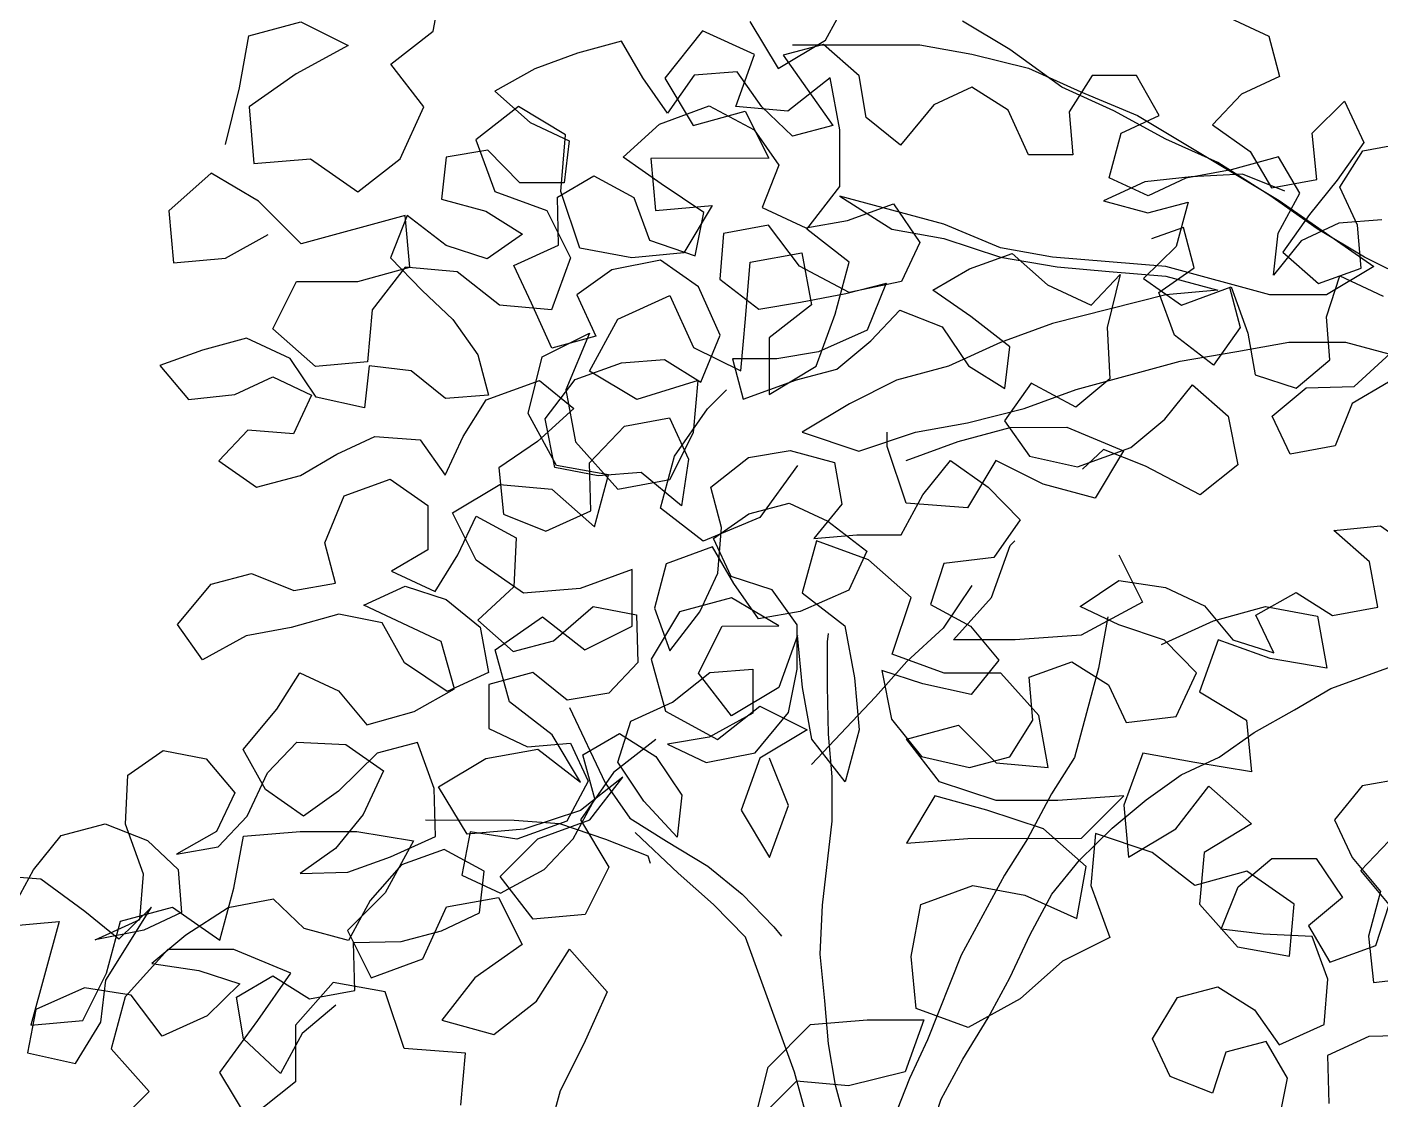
# Model space of a CAD drawing. Header units: millimetres. Extents: x 2622 to 2811, y 687 to 801.
# Drawn here: x 2709.7933 to 2710.1377, y 773.3263 to 773.5993 of the extents above; entities that cross this region are included whole.
import ezdxf

# ---------------------------------------------------------------- set-up
doc = ezdxf.new("R2010")
doc.units = ezdxf.units.MM
doc.layers.add('CHIOMA', color=94, linetype='Continuous')
doc.layers.add('tronco', color=36, linetype='Continuous')

msp = doc.modelspace()

# ---------------------------------------------------------------- linework, layer by layer
at = {"layer": 'CHIOMA'}
for p, q in [((2709.89661, 773.59831), (2709.899, 773.61154)), ((2709.99638, 773.596), (2710.00358, 773.60923)), ((2709.84973, 773.59707), (2709.86295, 773.60069)), ((2709.86295, 773.60069), (2709.87497, 773.59469)), ((2709.97714, 773.60079), (2709.98436, 773.58878)), ((2710.09807, 773.60222), (2710.10916, 773.59703)), ((2709.8858, 773.58989), (2709.89661, 773.59831)), ((2709.96512, 773.59838), (2709.95552, 773.58635)), ((2709.97835, 773.59238), (2709.96512, 773.59838)), ((2709.84734, 773.58385), (2709.84973, 773.59707)), ((2709.87497, 773.59469), (2709.86176, 773.58746)), ((2709.94447, 773.59571), (2709.9333, 773.59268)), ((2709.94989, 773.58642), (2709.94447, 773.59571)), ((2709.98436, 773.58878), (2709.99638, 773.596)), ((2709.9959, 773.59494), (2709.98563, 773.59223)), ((2710.00494, 773.58696), (2709.9959, 773.59494)), ((2710.10916, 773.59703), (2710.11186, 773.58676)), ((2709.9333, 773.59268), (2709.92245, 773.58874)), ((2709.97355, 773.57915), (2709.97835, 773.59238)), ((2709.98563, 773.59223), (2709.99827, 773.57431)), ((2709.86176, 773.58746), (2709.84975, 773.57904)), ((2709.89422, 773.57908), (2709.8858, 773.58989)), ((2709.92245, 773.58874), (2709.91226, 773.58299)), ((2709.96295, 773.58707), (2709.95621, 773.57746)), ((2709.97388, 773.58797), (2709.96295, 773.58707)), ((2709.9802, 773.57901), (2709.97388, 773.58797)), ((2710.00674, 773.57636), (2710.00494, 773.58696)), ((2710.06425, 773.58701), (2710.05841, 773.57773)), ((2710.07551, 773.587), (2710.06425, 773.58701)), ((2710.08125, 773.57681), (2710.07551, 773.587)), ((2709.84374, 773.56942), (2709.84734, 773.58385)), ((2709.95621, 773.57746), (2709.94989, 773.58642)), ((2709.95552, 773.58635), (2709.96274, 773.57433)), ((2709.99759, 773.58639), (2709.98678, 773.57796)), ((2710, 773.57317), (2709.99759, 773.58639)), ((2710.03361, 773.58407), (2710.02399, 773.57956)), ((2710.04289, 773.57823), (2710.03361, 773.58407)), ((2710.06971, 773.57804), (2710.05649, 773.58404)), ((2710.11186, 773.58676), (2710.10225, 773.58225)), ((2709.91226, 773.58299), (2709.92129, 773.57502)), ((2710.10225, 773.58225), (2710.09485, 773.57445)), ((2710.12015, 773.57238), (2710.12845, 773.58051)), ((2710.12845, 773.58051), (2710.13329, 773.56999)), ((2709.84975, 773.57904), (2709.85096, 773.56462)), ((2709.88822, 773.56585), (2709.89422, 773.57908)), ((2709.91826, 773.5791), (2709.90745, 773.57068)), ((2709.93029, 773.5719), (2709.91826, 773.5791)), ((2709.95416, 773.57467), (2709.96681, 773.57926)), ((2709.96274, 773.57433), (2709.97596, 773.57795)), ((2709.96681, 773.57926), (2709.97823, 773.57318)), ((2709.98678, 773.57796), (2709.97355, 773.57915)), ((2709.97596, 773.57795), (2709.98198, 773.56594)), ((2709.988, 773.57161), (2709.9802, 773.57901)), ((2710.02399, 773.57956), (2710.01544, 773.56929)), ((2710.04805, 773.56681), (2710.04289, 773.57823)), ((2710.05841, 773.57773), (2710.05931, 773.5668)), ((2710.07164, 773.5723), (2710.08125, 773.57681)), ((2709.92129, 773.57502), (2709.93115, 773.57041)), ((2709.94495, 773.56621), (2709.95416, 773.57467)), ((2709.97823, 773.57318), (2709.98455, 773.56422)), ((2709.99827, 773.57431), (2709.988, 773.57161)), ((2710.00002, 773.55874), (2710, 773.57317)), ((2710.01544, 773.56929), (2710.00674, 773.57636)), ((2710.09485, 773.57445), (2710.10445, 773.56771)), ((2709.90745, 773.57068), (2709.91227, 773.55746)), ((2709.9291, 773.55748), (2709.93029, 773.5719)), ((2709.93115, 773.57041), (2709.92991, 773.55973)), ((2710.06859, 773.56096), (2710.07164, 773.5723)), ((2710.12137, 773.56055), (2710.12015, 773.57238)), ((2710.13329, 773.56999), (2710.12655, 773.56038)), ((2710.13304, 773.56785), (2710.14455, 773.56998)), ((2709.89993, 773.56624), (2709.89869, 773.55556)), ((2709.91053, 773.56804), (2709.89993, 773.56624)), ((2709.91865, 773.55974), (2709.91053, 773.56804)), ((2709.95456, 773.55947), (2709.94495, 773.56621)), ((2710.05931, 773.5668), (2710.04805, 773.56681)), ((2710.11164, 773.56636), (2710.09956, 773.563)), ((2710.10445, 773.56771), (2710.10987, 773.55842)), ((2710.11706, 773.55707), (2710.11164, 773.56636)), ((2710.12721, 773.55857), (2710.13304, 773.56785)), ((2709.85096, 773.56462), (2709.86538, 773.56583)), ((2709.86538, 773.56583), (2709.87741, 773.55743)), ((2709.87741, 773.55743), (2709.88822, 773.56585)), ((2709.98198, 773.56594), (2709.95193, 773.56591)), ((2709.95193, 773.56591), (2709.95314, 773.55269)), ((2709.98455, 773.56422), (2709.98027, 773.55346)), ((2710.09956, 773.563), (2710.08806, 773.56087)), ((2709.84014, 773.5622), (2709.82934, 773.55258)), ((2709.85217, 773.555), (2709.84014, 773.5622)), ((2709.92991, 773.55973), (2709.91865, 773.55974)), ((2709.92818, 773.55604), (2709.93747, 773.56145)), ((2709.93747, 773.56145), (2709.94765, 773.55594)), ((2709.9654, 773.55215), (2709.95456, 773.55947)), ((2710.07758, 773.56), (2710.06707, 773.55516)), ((2710.07845, 773.55636), (2710.06859, 773.56096)), ((2710.08942, 773.56123), (2710.07758, 773.56)), ((2710.08806, 773.56087), (2710.07845, 773.55636)), ((2710.10248, 773.56187), (2710.08942, 773.56123)), ((2710.11324, 773.5576), (2710.10248, 773.56187)), ((2710.10987, 773.55842), (2710.12137, 773.56055)), ((2710.12655, 773.56038), (2710.11948, 773.55168)), ((2709.91227, 773.55746), (2709.9255, 773.55266)), ((2709.9285, 773.54388), (2709.92818, 773.55604)), ((2709.93392, 773.54306), (2709.9291, 773.55748)), ((2709.94765, 773.55594), (2709.95159, 773.5451)), ((2709.99161, 773.54792), (2710.00002, 773.55874)), ((2710.00002, 773.55634), (2710.01325, 773.54794)), ((2710.11155, 773.54689), (2710.11706, 773.55707)), ((2710.13172, 773.54896), (2710.12721, 773.55857)), ((2709.82934, 773.55258), (2709.83055, 773.53936)), ((2709.863, 773.54419), (2709.85217, 773.555)), ((2709.89869, 773.55556), (2709.91002, 773.55252)), ((2709.91002, 773.55252), (2709.9193, 773.54668)), ((2709.9255, 773.55266), (2709.93152, 773.54065)), ((2709.95314, 773.55269), (2709.96757, 773.5539)), ((2709.96757, 773.5539), (2709.96036, 773.54188)), ((2709.98027, 773.55346), (2709.99136, 773.54828)), ((2710.00195, 773.55008), (2710.01371, 773.55434)), ((2710.01371, 773.55434), (2710.02035, 773.54448)), ((2710.06707, 773.55516), (2710.0784, 773.55211)), ((2710.0784, 773.55211), (2710.08867, 773.55482)), ((2710.08867, 773.55482), (2710.08563, 773.54348)), ((2709.88944, 773.55143), (2709.863, 773.54419)), ((2709.88998, 773.55138), (2709.8857, 773.54062)), ((2709.89065, 773.53821), (2709.88944, 773.55143)), ((2709.89991, 773.54373), (2709.88998, 773.55138)), ((2709.96325, 773.54115), (2709.9654, 773.55215)), ((2709.98191, 773.54894), (2709.97041, 773.54681)), ((2709.98979, 773.5385), (2709.98191, 773.54894)), ((2709.99136, 773.54828), (2710.00195, 773.55008)), ((2710.11948, 773.55168), (2710.11274, 773.54207)), ((2710.127, 773.54942), (2710.11738, 773.54491)), ((2710.13792, 773.55032), (2710.127, 773.54942)), ((2710.13262, 773.53803), (2710.13172, 773.54896)), ((2709.84377, 773.54057), (2709.85458, 773.54659)), ((2709.9193, 773.54668), (2709.91035, 773.54036)), ((2709.97041, 773.54681), (2709.96949, 773.53523)), ((2710.00244, 773.53951), (2709.99161, 773.54792)), ((2710.08748, 773.54838), (2710.07934, 773.54543)), ((2710.09018, 773.53811), (2710.08748, 773.54838)), ((2710.11031, 773.53621), (2710.11155, 773.54689)), ((2709.91035, 773.54036), (2709.89991, 773.54373)), ((2709.91708, 773.53871), (2709.9285, 773.54388)), ((2709.94714, 773.54066), (2709.93392, 773.54306)), ((2709.95159, 773.5451), (2709.96325, 773.54115)), ((2710.02035, 773.54448), (2710.01575, 773.53462)), ((2710.08563, 773.54348), (2710.07732, 773.53535)), ((2710.11738, 773.54491), (2710.11031, 773.53621)), ((2710.11274, 773.54207), (2710.12177, 773.53409)), ((2709.83055, 773.53936), (2709.84377, 773.54057)), ((2709.8857, 773.54062), (2709.89383, 773.53232)), ((2709.92159, 773.52909), (2709.91708, 773.53871)), ((2709.93152, 773.54065), (2709.92672, 773.52742)), ((2709.95446, 773.54), (2709.94206, 773.53754)), ((2709.96036, 773.54188), (2709.94714, 773.54066)), ((2709.96407, 773.53326), (2709.95446, 773.54)), ((2709.97601, 773.52506), (2709.97719, 773.53949)), ((2709.97719, 773.53949), (2709.99041, 773.54191)), ((2709.99041, 773.54191), (2709.99283, 773.52869)), ((2709.99884, 773.52629), (2710.00244, 773.53951)), ((2710.033, 773.53782), (2710.04385, 773.54175)), ((2710.04385, 773.54175), (2710.05288, 773.53378)), ((2709.87743, 773.53459), (2709.89065, 773.53821)), ((2709.88945, 773.53821), (2709.88104, 773.52738)), ((2709.90267, 773.53702), (2709.88945, 773.53821)), ((2709.9135, 773.52861), (2709.90267, 773.53702)), ((2709.94206, 773.53754), (2709.9331, 773.53122)), ((2709.96949, 773.53523), (2709.97943, 773.52758)), ((2710.00244, 773.53184), (2709.98979, 773.5385)), ((2710.02372, 773.5324), (2710.033, 773.53782)), ((2710.06397, 773.5286), (2710.07137, 773.5364)), ((2710.07137, 773.5364), (2710.06807, 773.52292)), ((2710.07732, 773.53535), (2710.08693, 773.52861)), ((2710.08122, 773.53179), (2710.09018, 773.53811)), ((2710.12177, 773.53409), (2710.13262, 773.53803)), ((2710.12382, 773.52563), (2710.12719, 773.53606)), ((2710.12719, 773.53606), (2710.13828, 773.53088)), ((2709.85581, 773.52255), (2709.86181, 773.53458)), ((2709.86181, 773.53458), (2709.87743, 773.53459)), ((2709.89383, 773.53232), (2709.90163, 773.52492)), ((2709.96957, 773.52093), (2709.96407, 773.53326)), ((2710.00153, 773.53151), (2710.0118, 773.53421)), ((2710.01575, 773.53462), (2710.00244, 773.53184)), ((2710.0118, 773.53421), (2710.00695, 773.52222)), ((2710.03332, 773.52566), (2710.02372, 773.5324)), ((2710.05288, 773.53378), (2710.06397, 773.5286)), ((2710.08516, 773.52094), (2710.08122, 773.53179)), ((2710.08693, 773.52861), (2710.09959, 773.5332)), ((2710.09913, 773.53317), (2710.10184, 773.5229)), ((2710.09959, 773.5332), (2710.10385, 773.52145)), ((2709.92672, 773.52742), (2709.9135, 773.52861)), ((2709.92676, 773.51767), (2709.92159, 773.52909)), ((2709.9331, 773.53122), (2709.93794, 773.5207)), ((2709.94355, 773.52503), (2709.95677, 773.53106)), ((2709.95677, 773.53106), (2709.96279, 773.51784)), ((2709.97943, 773.52758), (2709.99003, 773.52938)), ((2709.99283, 773.52869), (2709.98202, 773.52026)), ((2709.99003, 773.52938), (2710.00153, 773.53151)), ((2709.88104, 773.52738), (2709.87985, 773.51416)), ((2709.90163, 773.52492), (2709.90795, 773.51596)), ((2709.93635, 773.51181), (2709.94355, 773.52503)), ((2709.97482, 773.51184), (2709.97601, 773.52506)), ((2709.99405, 773.51306), (2709.99884, 773.52629)), ((2710.00793, 773.51951), (2710.01533, 773.52731)), ((2710.01533, 773.52731), (2710.02609, 773.52303)), ((2710.04326, 773.51801), (2710.03332, 773.52566)), ((2710.12471, 773.5147), (2710.12382, 773.52563)), ((2709.86663, 773.51294), (2709.85581, 773.52255)), ((2709.92433, 773.5154), (2709.93634, 773.52142)), ((2709.93634, 773.52142), (2709.93035, 773.50699)), ((2710.00695, 773.52222), (2709.99462, 773.51673)), ((2710.02609, 773.52303), (2710.03274, 773.51317)), ((2710.06807, 773.52292), (2710.06872, 773.50986)), ((2710.10184, 773.5229), (2710.0951, 773.5133)), ((2710.10385, 773.52145), (2710.10565, 773.51085)), ((2709.84913, 773.52018), (2709.83795, 773.51715)), ((2709.86021, 773.515), (2709.84913, 773.52018)), ((2709.93794, 773.5207), (2709.92676, 773.51767)), ((2709.96471, 773.50894), (2709.96957, 773.52093)), ((2709.98202, 773.52026), (2709.98203, 773.50584)), ((2709.9993, 773.51229), (2710.00793, 773.51951)), ((2710.04202, 773.50733), (2710.04326, 773.51801)), ((2710.0951, 773.5133), (2710.08516, 773.52094)), ((2709.83795, 773.51715), (2709.8271, 773.51321)), ((2709.86686, 773.50514), (2709.86021, 773.515)), ((2709.90795, 773.51596), (2709.91065, 773.50569)), ((2709.92074, 773.50097), (2709.92433, 773.5154)), ((2709.94451, 773.51388), (2709.95543, 773.51478)), ((2709.95543, 773.51478), (2709.96471, 773.50894)), ((2709.96279, 773.51784), (2709.97482, 773.51184)), ((2709.97277, 773.51493), (2709.97547, 773.50466)), ((2709.98402, 773.51492), (2709.97277, 773.51493)), ((2709.99462, 773.51673), (2709.98402, 773.51492)), ((2710.11608, 773.50748), (2710.12471, 773.5147)), ((2710.13083, 773.50785), (2710.14004, 773.51631)), ((2709.8271, 773.51321), (2709.83433, 773.50458)), ((2709.87985, 773.51416), (2709.86663, 773.51294)), ((2709.88034, 773.5131), (2709.8791, 773.50242)), ((2709.89102, 773.51186), (2709.88034, 773.5131)), ((2709.89972, 773.50479), (2709.89102, 773.51186)), ((2709.93275, 773.50962), (2709.94451, 773.51388)), ((2709.94838, 773.5046), (2709.93635, 773.51181)), ((2709.98203, 773.50584), (2709.99405, 773.51306)), ((2709.98903, 773.50958), (2709.9993, 773.51229)), ((2710.03274, 773.51317), (2710.04202, 773.50733)), ((2709.84616, 773.50581), (2709.85578, 773.51032)), ((2709.85578, 773.51032), (2709.86563, 773.50571)), ((2709.91008, 773.50445), (2709.92364, 773.50938)), ((2709.92364, 773.50938), (2709.93234, 773.50231)), ((2709.92511, 773.49968), (2709.93275, 773.50962)), ((2709.964, 773.50943), (2709.94838, 773.5046)), ((2709.96281, 773.4962), (2709.964, 773.50943)), ((2709.97547, 773.50466), (2709.98903, 773.50958)), ((2710.04868, 773.50872), (2710.04193, 773.49912)), ((2710.06009, 773.50264), (2710.04868, 773.50872)), ((2710.06872, 773.50986), (2710.06009, 773.50264)), ((2710.08268, 773.49958), (2710.08975, 773.50829)), ((2710.08975, 773.50829), (2710.09879, 773.50031)), ((2710.10565, 773.51085), (2710.11608, 773.50748)), ((2710.11867, 773.50753), (2710.13083, 773.50785)), ((2710.13962, 773.509), (2710.13034, 773.50358)), ((2709.83433, 773.50458), (2709.84616, 773.50581)), ((2709.86563, 773.50571), (2709.86102, 773.49586)), ((2709.8791, 773.50242), (2709.86686, 773.50514)), ((2709.91065, 773.50569), (2709.89972, 773.50479)), ((2709.90424, 773.49517), (2709.91008, 773.50445)), ((2709.93035, 773.50699), (2709.93276, 773.49377)), ((2709.96641, 773.50222), (2709.97121, 773.50703)), ((2710.11004, 773.50031), (2710.11867, 773.50753)), ((2709.92796, 773.48776), (2709.92074, 773.50097)), ((2709.93234, 773.50231), (2709.92313, 773.49385)), ((2709.95801, 773.49019), (2709.96641, 773.50222)), ((2710.13034, 773.50358), (2710.12606, 773.49282)), ((2709.92756, 773.48727), (2709.92511, 773.49968)), ((2709.93636, 773.48842), (2709.94523, 773.49778)), ((2709.94523, 773.49778), (2709.95674, 773.49991)), ((2709.95674, 773.49991), (2709.96158, 773.48939)), ((2710.03012, 773.49386), (2710.04334, 773.49748)), ((2710.04193, 773.49912), (2710.04825, 773.49016)), ((2710.04334, 773.49748), (2710.05777, 773.49749)), ((2710.05777, 773.49749), (2710.0722, 773.4915)), ((2710.07405, 773.49236), (2710.08268, 773.49958)), ((2710.09879, 773.50031), (2710.10124, 773.48791)), ((2710.11455, 773.49069), (2710.11004, 773.50031)), ((2709.84944, 773.49677), (2709.84204, 773.48897)), ((2709.86102, 773.49586), (2709.84944, 773.49677)), ((2709.87211, 773.49068), (2709.88173, 773.49519)), ((2709.88173, 773.49519), (2709.89331, 773.49428)), ((2709.89331, 773.49428), (2709.89963, 773.48532)), ((2709.89963, 773.48532), (2709.90424, 773.49517)), ((2709.92313, 773.49385), (2709.91327, 773.4872)), ((2709.95681, 773.48418), (2709.96281, 773.4962)), ((2710.0121, 773.49264), (2710.01209, 773.49625)), ((2710.01691, 773.48904), (2710.03012, 773.49386)), ((2709.86282, 773.48526), (2709.87211, 773.49068)), ((2709.93276, 773.49377), (2709.94359, 773.48176)), ((2709.97678, 773.48979), (2709.98738, 773.49159)), ((2709.98738, 773.49159), (2709.99871, 773.48854)), ((2710.01692, 773.47822), (2710.0121, 773.49264)), ((2710.06049, 773.48744), (2710.07405, 773.49236)), ((2710.06707, 773.49187), (2710.06173, 773.48686)), ((2710.0722, 773.4915), (2710.065, 773.47947)), ((2710.07783, 773.48759), (2710.06707, 773.49187)), ((2710.12606, 773.49282), (2710.11455, 773.49069)), ((2709.84204, 773.48897), (2709.85165, 773.48223)), ((2709.91327, 773.4872), (2709.91449, 773.47537)), ((2709.93857, 773.48513), (2709.92756, 773.48727)), ((2709.94118, 773.48537), (2709.92796, 773.48776)), ((2709.93668, 773.47626), (2709.93636, 773.48842)), ((2709.95441, 773.47696), (2709.95801, 773.49019)), ((2709.96158, 773.48939), (2709.95976, 773.47748)), ((2709.96724, 773.48224), (2709.97678, 773.48979)), ((2709.98926, 773.48781), (2709.97966, 773.47458)), ((2709.99871, 773.48854), (2710.00051, 773.47794)), ((2710.02114, 773.48031), (2710.02821, 773.48902)), ((2710.02821, 773.48902), (2710.03781, 773.48228)), ((2710.03975, 773.48906), (2710.03254, 773.47704)), ((2710.05177, 773.48306), (2710.03975, 773.48906)), ((2710.04825, 773.49016), (2710.06049, 773.48744)), ((2710.09171, 773.48035), (2710.07783, 773.48759)), ((2710.10124, 773.48791), (2710.09171, 773.48035)), ((2709.85165, 773.48223), (2709.86282, 773.48526)), ((2709.87391, 773.48008), (2709.88566, 773.48434)), ((2709.88566, 773.48434), (2709.89527, 773.4776)), ((2709.93759, 773.47214), (2709.94118, 773.48537)), ((2709.9495, 773.48603), (2709.93857, 773.48513)), ((2709.94359, 773.48176), (2709.95681, 773.48418)), ((2709.95976, 773.47748), (2709.9495, 773.48603)), ((2709.86906, 773.46809), (2709.87391, 773.48008)), ((2709.90153, 773.47571), (2709.91354, 773.48294)), ((2709.91354, 773.48294), (2709.92676, 773.48175)), ((2709.92676, 773.48175), (2709.93759, 773.47214)), ((2709.96995, 773.47197), (2709.96724, 773.48224)), ((2710.01563, 773.47013), (2710.02114, 773.48031)), ((2710.03781, 773.48228), (2710.04594, 773.47397)), ((2710.065, 773.47947), (2710.05177, 773.48306)), ((2709.89527, 773.4776), (2709.89526, 773.46634)), ((2709.96524, 773.46856), (2709.95441, 773.47696)), ((2709.97685, 773.47549), (2709.98712, 773.4782)), ((2709.98712, 773.4782), (2709.99698, 773.47359)), ((2710.00051, 773.47794), (2709.99344, 773.46924)), ((2710.03254, 773.47704), (2710.01692, 773.47822)), ((2709.90755, 773.4637), (2709.90153, 773.47571)), ((2709.9029, 773.46502), (2709.90751, 773.47488)), ((2709.90751, 773.47488), (2709.9177, 773.46937)), ((2709.91449, 773.47537), (2709.92525, 773.47109)), ((2709.92525, 773.47109), (2709.93668, 773.47626)), ((2709.97966, 773.47458), (2709.96524, 773.46856)), ((2709.96789, 773.46917), (2709.97685, 773.47549)), ((2709.99698, 773.47359), (2710.00691, 773.46595)), ((2710.04594, 773.47397), (2710.0392, 773.46436)), ((2709.96904, 773.46038), (2709.96995, 773.47197)), ((2709.99344, 773.46924), (2710.00437, 773.47014)), ((2710.00437, 773.47014), (2710.01563, 773.47013)), ((2710.12571, 773.47121), (2710.13755, 773.47244)), ((2710.13475, 773.46324), (2710.12571, 773.47121)), ((2710.13755, 773.47244), (2710.14715, 773.46569)), ((2709.87176, 773.45781), (2709.86906, 773.46809)), ((2709.89526, 773.46634), (2709.88598, 773.46093)), ((2709.9177, 773.46937), (2709.91711, 773.45688)), ((2709.96764, 773.46704), (2709.95589, 773.46277)), ((2709.97306, 773.45775), (2709.96764, 773.46704)), ((2709.9724, 773.45956), (2709.96789, 773.46917)), ((2709.99409, 773.46859), (2709.99049, 773.45536)), ((2710.00731, 773.46379), (2709.99409, 773.46859)), ((2710.03858, 773.4542), (2710.04337, 773.46743)), ((2710.04337, 773.46743), (2710.04457, 773.46863)), ((2709.89707, 773.45574), (2709.9029, 773.46502)), ((2709.91958, 773.4553), (2709.90755, 773.4637)), ((2710.00691, 773.46595), (2710.00231, 773.45609)), ((2710.01814, 773.45418), (2710.00731, 773.46379)), ((2710.02647, 773.46281), (2710.02309, 773.45238)), ((2710.0392, 773.46436), (2710.02647, 773.46281)), ((2710.07102, 773.46505), (2710.07704, 773.45304)), ((2710.13688, 773.45173), (2710.13475, 773.46324)), ((2709.84013, 773.45759), (2709.8504, 773.46029)), ((2709.8504, 773.46029), (2709.86116, 773.45601)), ((2709.88598, 773.46093), (2709.89707, 773.45574)), ((2709.94722, 773.46133), (2709.934, 773.45651)), ((2709.94723, 773.44691), (2709.94722, 773.46133)), ((2709.95589, 773.46277), (2709.95285, 773.45144)), ((2709.96443, 773.45053), (2709.96904, 773.46038)), ((2709.98284, 773.45618), (2709.9724, 773.45956)), ((2709.83158, 773.44732), (2709.84013, 773.45759)), ((2709.86116, 773.45601), (2709.87176, 773.45781)), ((2709.87891, 773.45222), (2709.88943, 773.45706)), ((2709.88943, 773.45706), (2709.89986, 773.45369)), ((2709.91711, 773.45688), (2709.90791, 773.44843)), ((2709.934, 773.45651), (2709.91958, 773.4553)), ((2709.97938, 773.44879), (2709.97306, 773.45775)), ((2709.98916, 773.44723), (2709.98284, 773.45618)), ((2710.00231, 773.45609), (2709.98998, 773.45059)), ((2710.06113, 773.45186), (2710.07099, 773.45851)), ((2710.07099, 773.45851), (2710.0829, 773.4567)), ((2710.0829, 773.4567), (2710.09276, 773.45209)), ((2709.89986, 773.45369), (2709.90856, 773.44662)), ((2709.97246, 773.45414), (2709.95925, 773.45052)), ((2709.98449, 773.44694), (2709.97246, 773.45414)), ((2709.99049, 773.45536), (2710.00132, 773.44696)), ((2710.01335, 773.43976), (2710.01814, 773.45418)), ((2710.02897, 773.44338), (2710.03858, 773.4542)), ((2710.07704, 773.45304), (2710.06142, 773.44461)), ((2710.1059, 773.4497), (2710.11609, 773.45544)), ((2710.11609, 773.45544), (2710.12537, 773.44961)), ((2709.87258, 773.44993), (2709.8605, 773.44657)), ((2709.88359, 773.44778), (2709.87258, 773.44993)), ((2709.89862, 773.44301), (2709.87891, 773.45222)), ((2709.91238, 773.44087), (2709.92439, 773.44929)), ((2709.92439, 773.44929), (2709.93521, 773.44089)), ((2709.92721, 773.44316), (2709.93732, 773.45194)), ((2709.93732, 773.45194), (2709.94833, 773.4498)), ((2709.94833, 773.4498), (2709.94865, 773.43764)), ((2709.95925, 773.45052), (2709.95204, 773.4385)), ((2709.95285, 773.45144), (2709.95678, 773.44059)), ((2709.95678, 773.44059), (2709.96443, 773.45053)), ((2709.98998, 773.45059), (2709.97938, 773.44879)), ((2710.02309, 773.45238), (2710.03327, 773.44687)), ((2710.07098, 773.44726), (2710.06113, 773.45186)), ((2710.09276, 773.45209), (2710.09998, 773.44346)), ((2710.09508, 773.44824), (2710.10829, 773.45186)), ((2710.11041, 773.44008), (2710.1059, 773.4497)), ((2710.10829, 773.45186), (2710.12152, 773.44947)), ((2710.12152, 773.44947), (2710.12393, 773.43625)), ((2710.12537, 773.44961), (2710.13688, 773.45173)), ((2709.8379, 773.43836), (2709.83158, 773.44732)), ((2709.8605, 773.44657), (2709.849, 773.44444)), ((2709.88933, 773.43759), (2709.88359, 773.44778)), ((2709.90791, 773.44843), (2709.91694, 773.44045)), ((2709.90856, 773.44662), (2709.91069, 773.43511)), ((2709.93521, 773.44089), (2709.94723, 773.44691)), ((2709.96407, 773.4349), (2709.97007, 773.44693)), ((2709.97007, 773.44693), (2709.98449, 773.44694)), ((2709.98915, 773.43597), (2709.98916, 773.44723)), ((2710.00132, 773.44696), (2710.00374, 773.43374)), ((2710.03327, 773.44687), (2710.0405, 773.43824)), ((2710.08265, 773.44331), (2710.07098, 773.44726)), ((2710.08186, 773.44222), (2710.09508, 773.44824)), ((2709.849, 773.44444), (2709.8379, 773.43836)), ((2709.90198, 773.43093), (2709.89862, 773.44301)), ((2709.91694, 773.44045), (2709.92721, 773.44316)), ((2709.9893, 773.44454), (2709.98451, 773.43132)), ((2709.99052, 773.43132), (2709.9893, 773.44454)), ((2709.99688, 773.44287), (2709.99712, 773.445)), ((2710.0446, 773.44339), (2710.02897, 773.44338)), ((2710.06142, 773.44461), (2710.0446, 773.44339)), ((2710.09078, 773.435), (2710.08265, 773.44331)), ((2710.09628, 773.44344), (2710.09149, 773.43021)), ((2710.10951, 773.43864), (2710.09628, 773.44344)), ((2710.09998, 773.44346), (2710.11041, 773.44008)), ((2709.91599, 773.42765), (2709.91238, 773.44087)), ((2710.02657, 773.43496), (2710.01335, 773.43976)), ((2709.90017, 773.43027), (2709.88933, 773.43759)), ((2709.94865, 773.43764), (2709.94125, 773.42984)), ((2709.95204, 773.4385), (2709.95566, 773.42528)), ((2709.96697, 773.43508), (2709.97789, 773.43598)), ((2709.97789, 773.43598), (2709.97789, 773.42472)), ((2709.98701, 773.42496), (2709.98915, 773.43597)), ((2710.01708, 773.43792), (2710.00911, 773.42889)), ((2710.01076, 773.43563), (2710.01321, 773.42322)), ((2710.02119, 773.43225), (2710.01076, 773.43563)), ((2710.0405, 773.43824), (2710.03343, 773.42953)), ((2710.04822, 773.43388), (2710.05907, 773.43782)), ((2710.05907, 773.43782), (2710.06835, 773.43198)), ((2710.12393, 773.43625), (2710.10951, 773.43864)), ((2709.85679, 773.42578), (2709.86263, 773.43506)), ((2709.86263, 773.43506), (2709.87249, 773.43046)), ((2709.91069, 773.43511), (2709.90017, 773.43027)), ((2709.91077, 773.43208), (2709.91076, 773.42082)), ((2709.92195, 773.43511), (2709.91077, 773.43208)), ((2709.93065, 773.42804), (2709.92195, 773.43511)), ((2709.95743, 773.42753), (2709.96697, 773.43508)), ((2709.97249, 773.42409), (2709.96407, 773.4349)), ((2710.00374, 773.43374), (2710.00495, 773.42052)), ((2710.03343, 773.42953), (2710.02119, 773.43225)), ((2710.041, 773.43497), (2710.02657, 773.43496)), ((2710.05062, 773.42416), (2710.041, 773.43497)), ((2710.04912, 773.42295), (2710.04822, 773.43388)), ((2710.06835, 773.43198), (2710.07286, 773.42236)), ((2710.08559, 773.42392), (2710.09078, 773.435)), ((2709.87249, 773.43046), (2709.87971, 773.42182)), ((2709.89179, 773.42519), (2709.90198, 773.43093)), ((2709.94125, 773.42984), (2709.93065, 773.42804)), ((2709.98451, 773.43132), (2709.97249, 773.42409)), ((2709.99293, 773.4181), (2709.99052, 773.43132)), ((2710.09149, 773.43021), (2710.10351, 773.42301)), ((2709.84824, 773.41552), (2709.85679, 773.42578)), ((2709.87971, 773.42182), (2709.89179, 773.42519)), ((2709.92682, 773.41924), (2709.91599, 773.42765)), ((2709.93131, 773.42623), (2709.94033, 773.407)), ((2709.94691, 773.42269), (2709.95743, 773.42753)), ((2709.95566, 773.42528), (2709.96889, 773.41808)), ((2709.96889, 773.41808), (2709.9797, 773.4265)), ((2709.97846, 773.4147), (2709.98701, 773.42496)), ((2709.9797, 773.4265), (2709.99173, 773.4205)), ((2709.94354, 773.41226), (2709.94691, 773.42269)), ((2709.97789, 773.42472), (2709.96679, 773.41865)), ((2710.01321, 773.42322), (2710.02077, 773.41369)), ((2710.01697, 773.41812), (2710.03019, 773.42174)), ((2710.03019, 773.42174), (2710.03982, 773.41213)), ((2710.04328, 773.41367), (2710.04912, 773.42295)), ((2710.05304, 773.41094), (2710.05062, 773.42416)), ((2710.07286, 773.42236), (2710.08559, 773.42392)), ((2710.10351, 773.42301), (2710.10473, 773.40979)), ((2709.91076, 773.42082), (2709.92062, 773.41621)), ((2709.93404, 773.40723), (2709.92682, 773.41924)), ((2709.93467, 773.41415), (2709.94395, 773.41957)), ((2709.95327, 773.41806), (2709.94246, 773.40964)), ((2709.94395, 773.41957), (2709.95323, 773.41373)), ((2709.96679, 773.41865), (2709.95619, 773.41685)), ((2709.99173, 773.4205), (2709.97971, 773.41328)), ((2710.00136, 773.40729), (2709.99293, 773.4181)), ((2710.00495, 773.42052), (2710.00136, 773.40729)), ((2710.0254, 773.40731), (2710.01697, 773.41812)), ((2709.81891, 773.40896), (2709.82787, 773.41528)), ((2709.82787, 773.41528), (2709.83887, 773.41314)), ((2709.85398, 773.40533), (2709.84824, 773.41552)), ((2709.85448, 773.4096), (2709.86188, 773.4174)), ((2709.86188, 773.4174), (2709.87437, 773.41682)), ((2709.88233, 773.41459), (2709.87255, 773.40491)), ((2709.87437, 773.41682), (2709.88397, 773.41007)), ((2709.89261, 773.4173), (2709.88233, 773.41459)), ((2709.89687, 773.40555), (2709.89261, 773.4173)), ((2709.91, 773.41322), (2709.92322, 773.41563)), ((2709.92062, 773.41621), (2709.93155, 773.41711)), ((2709.92322, 773.41563), (2709.93404, 773.40723)), ((2709.93155, 773.41711), (2709.93606, 773.40749)), ((2709.95619, 773.41685), (2709.96605, 773.41224)), ((2709.96605, 773.41224), (2709.97846, 773.4147)), ((2709.83887, 773.41314), (2709.8461, 773.40451)), ((2709.89798, 773.40599), (2709.91, 773.41322)), ((2709.9377, 773.40298), (2709.93467, 773.41415)), ((2709.95019, 773.40239), (2709.94354, 773.41226)), ((2709.95323, 773.41373), (2709.95988, 773.40387)), ((2709.97971, 773.41328), (2709.97492, 773.40005)), ((2709.98694, 773.40127), (2709.98212, 773.41328)), ((2710.02077, 773.41369), (2710.03301, 773.41097)), ((2710.03301, 773.41097), (2710.04328, 773.41367)), ((2710.03982, 773.41213), (2710.05304, 773.41094)), ((2710.07708, 773.41457), (2710.07228, 773.40135)), ((2710.0903, 773.41218), (2710.07708, 773.41457)), ((2710.10473, 773.40979), (2710.0903, 773.41218)), ((2709.81832, 773.39648), (2709.81891, 773.40896)), ((2709.8493, 773.39851), (2709.85448, 773.4096)), ((2709.88397, 773.41007), (2709.87879, 773.39899)), ((2709.94246, 773.40964), (2709.93405, 773.39761)), ((2709.94486, 773.40844), (2709.93405, 773.40002)), ((2709.93646, 773.39761), (2709.94486, 773.40844)), ((2710.1435, 773.40811), (2710.1329, 773.4063)), ((2709.8461, 773.40451), (2709.84149, 773.39466)), ((2709.86359, 773.39858), (2709.85398, 773.40533)), ((2709.87255, 773.40491), (2709.86359, 773.39858)), ((2709.89719, 773.39339), (2709.89687, 773.40555)), ((2709.90521, 773.39398), (2709.89798, 773.40599)), ((2709.93606, 773.40749), (2709.93055, 773.39731)), ((2710.03982, 773.40252), (2710.0254, 773.40731)), ((2710.08551, 773.39535), (2710.09391, 773.40617)), ((2710.09391, 773.40617), (2710.10474, 773.39657)), ((2710.1329, 773.4063), (2710.12583, 773.3976)), ((2709.93219, 773.39279), (2709.9377, 773.40298)), ((2709.95864, 773.39319), (2709.95019, 773.40239)), ((2709.95988, 773.40387), (2709.95864, 773.39319)), ((2709.98214, 773.38804), (2709.98694, 773.40127)), ((2710.0242, 773.40371), (2710.017, 773.39168)), ((2710.03742, 773.40011), (2710.0242, 773.40371)), ((2710.05545, 773.40253), (2710.03982, 773.40252)), ((2710.07228, 773.40375), (2710.05545, 773.40253)), ((2710.06147, 773.39292), (2710.07228, 773.40375)), ((2710.07228, 773.40135), (2710.07349, 773.38812)), ((2709.8419, 773.39071), (2709.8493, 773.39851)), ((2709.87879, 773.39899), (2709.87172, 773.39028)), ((2709.89465, 773.39758), (2709.91716, 773.39757)), ((2709.91716, 773.39757), (2709.92874, 773.39665)), ((2709.93405, 773.40002), (2709.91963, 773.3952)), ((2709.92324, 773.39279), (2709.93646, 773.39761)), ((2709.93405, 773.39761), (2709.94128, 773.3856)), ((2709.97492, 773.40005), (2709.98214, 773.38804)), ((2710.05185, 773.39532), (2710.03742, 773.40011)), ((2710.12583, 773.3976), (2710.13035, 773.38799)), ((2709.80197, 773.39361), (2709.81315, 773.39664)), ((2709.81315, 773.39664), (2709.82391, 773.39237)), ((2709.82292, 773.38382), (2709.81832, 773.39648)), ((2709.84149, 773.39466), (2709.8313, 773.38891)), ((2709.8483, 773.39346), (2709.86272, 773.39468)), ((2709.86272, 773.39468), (2709.87714, 773.39469)), ((2709.87714, 773.39469), (2709.89157, 773.3923)), ((2709.90598, 773.39453), (2709.90384, 773.38353)), ((2709.91963, 773.3952), (2709.90521, 773.39398)), ((2709.91789, 773.39272), (2709.90598, 773.39453)), ((2709.93055, 773.39731), (2709.91789, 773.39272)), ((2710.06268, 773.38571), (2710.05185, 773.39532)), ((2710.06507, 773.39413), (2710.06388, 773.3809)), ((2710.0795, 773.38933), (2710.06507, 773.39413)), ((2710.07349, 773.38812), (2710.08551, 773.39535)), ((2710.10474, 773.39657), (2710.09273, 773.38934)), ((2710.13256, 773.3847), (2710.14144, 773.39406)), ((2709.7949, 773.38491), (2709.80197, 773.39361)), ((2709.82391, 773.39237), (2709.83171, 773.38497)), ((2709.8313, 773.38891), (2709.8419, 773.39071)), ((2709.8459, 773.38024), (2709.8483, 773.39346)), ((2709.89157, 773.3923), (2709.88437, 773.37907)), ((2709.88577, 773.38822), (2709.89719, 773.39339)), ((2709.91363, 773.38317), (2709.92324, 773.39279)), ((2709.92479, 773.38499), (2709.93219, 773.39279)), ((2710.017, 773.39168), (2710.03262, 773.39289)), ((2710.03262, 773.39289), (2710.06147, 773.39292)), ((2709.87172, 773.39028), (2709.86276, 773.38396)), ((2709.87492, 773.38428), (2709.88577, 773.38822)), ((2709.89941, 773.3901), (2709.88856, 773.38616)), ((2709.90959, 773.38459), (2709.89941, 773.3901)), ((2710.09033, 773.38093), (2710.0795, 773.38933)), ((2710.09273, 773.38934), (2710.09154, 773.37612)), ((2710.10134, 773.38053), (2710.10997, 773.38775)), ((2710.10997, 773.38775), (2710.12123, 773.38774)), ((2710.12123, 773.38774), (2710.12788, 773.37788)), ((2710.13035, 773.38799), (2710.13757, 773.37935)), ((2709.78939, 773.37472), (2709.7949, 773.38491)), ((2709.82201, 773.37224), (2709.82292, 773.38382)), ((2709.83171, 773.38497), (2709.8326, 773.37404)), ((2709.86276, 773.38396), (2709.87492, 773.38428)), ((2709.88856, 773.38616), (2709.88059, 773.37713)), ((2709.90835, 773.37391), (2709.90959, 773.38459)), ((2709.9137, 773.37892), (2709.92479, 773.38499)), ((2709.94128, 773.3856), (2709.93528, 773.37357)), ((2710.06029, 773.37249), (2710.06268, 773.38571)), ((2710.10355, 773.38455), (2710.09033, 773.38093)), ((2710.11558, 773.37614), (2710.10355, 773.38455)), ((2710.13979, 773.37607), (2710.13256, 773.3847)), ((2709.79679, 773.38252), (2709.78521, 773.38343)), ((2709.80796, 773.3743), (2709.79679, 773.38252)), ((2709.84231, 773.36701), (2709.8459, 773.38024)), ((2709.90384, 773.38353), (2709.9137, 773.37892)), ((2709.92206, 773.37236), (2709.91363, 773.38317)), ((2710.02062, 773.37606), (2710.03383, 773.38088)), ((2710.03383, 773.38088), (2710.04706, 773.37848)), ((2710.06388, 773.3809), (2710.0687, 773.36769)), ((2710.09706, 773.36977), (2710.10134, 773.38053)), ((2709.85594, 773.37739), (2709.84444, 773.37526)), ((2709.86374, 773.36999), (2709.85594, 773.37739)), ((2709.88437, 773.37907), (2709.87476, 773.36944)), ((2709.88059, 773.37713), (2709.87507, 773.36695)), ((2709.9, 773.37548), (2709.91322, 773.37789)), ((2709.91322, 773.37789), (2709.91924, 773.36588)), ((2710.04706, 773.37848), (2710.06029, 773.37249)), ((2710.12788, 773.37788), (2710.11924, 773.37066)), ((2710.13757, 773.37935), (2710.13452, 773.36802)), ((2709.81666, 773.36723), (2709.80796, 773.3743)), ((2709.81329, 773.3568), (2709.82496, 773.37536)), ((2709.82496, 773.37536), (2709.81666, 773.36723)), ((2709.81706, 773.3718), (2709.83028, 773.37541)), ((2709.8326, 773.37404), (2709.82299, 773.36953)), ((2709.83028, 773.37541), (2709.84231, 773.36701)), ((2709.84444, 773.37526), (2709.83367, 773.36829)), ((2709.894, 773.36225), (2709.9, 773.37548)), ((2709.89874, 773.3694), (2709.90835, 773.37391)), ((2709.93528, 773.37357), (2709.92206, 773.37236)), ((2710.01822, 773.36283), (2710.02062, 773.37606)), ((2710.09154, 773.37612), (2710.10116, 773.36531)), ((2710.11439, 773.36292), (2710.11558, 773.37614)), ((2710.13641, 773.36564), (2710.13979, 773.37607)), ((2709.78822, 773.37057), (2709.80144, 773.37178)), ((2709.80144, 773.37178), (2709.79425, 773.34533)), ((2709.81058, 773.36707), (2709.82201, 773.37224)), ((2709.81347, 773.35857), (2709.81706, 773.3718)), ((2709.87507, 773.36695), (2709.86374, 773.36999)), ((2710.11924, 773.37066), (2710.12466, 773.36137)), ((2709.82299, 773.36953), (2709.81058, 773.36707)), ((2709.83367, 773.36829), (2709.82504, 773.36106)), ((2709.87476, 773.36944), (2709.88078, 773.35743)), ((2709.87631, 773.36637), (2709.88847, 773.36669)), ((2709.87663, 773.35421), (2709.87631, 773.36637)), ((2709.88847, 773.36669), (2709.89874, 773.3694)), ((2710.0687, 773.36769), (2710.05669, 773.36166)), ((2710.10774, 773.36853), (2710.09706, 773.36977)), ((2710.12023, 773.36795), (2710.10774, 773.36853)), ((2710.12417, 773.3571), (2710.12023, 773.36795)), ((2710.13452, 773.36802), (2710.13575, 773.35619)), ((2709.82909, 773.36459), (2709.81828, 773.35256)), ((2709.84592, 773.36461), (2709.82909, 773.36459)), ((2709.86035, 773.35861), (2709.84592, 773.36461)), ((2709.91924, 773.36588), (2709.90723, 773.35745)), ((2709.92286, 773.35146), (2709.93126, 773.36469)), ((2709.93126, 773.36469), (2709.94089, 773.35388)), ((2710.10116, 773.36531), (2710.11439, 773.36292)), ((2710.12466, 773.36137), (2710.13641, 773.36564)), ((2709.82504, 773.36106), (2709.83695, 773.35925)), ((2709.88078, 773.35743), (2709.894, 773.36225)), ((2710.01944, 773.34961), (2710.01822, 773.36283)), ((2710.05669, 773.36166), (2710.04588, 773.35204)), ((2709.80747, 773.34654), (2709.81347, 773.35857)), ((2709.81205, 773.34612), (2709.81329, 773.3568)), ((2709.83695, 773.35925), (2709.84738, 773.35587)), ((2709.84656, 773.35251), (2709.85584, 773.35792)), ((2709.85195, 773.34659), (2709.86035, 773.35861)), ((2709.85584, 773.35792), (2709.86512, 773.35208)), ((2709.87117, 773.35622), (2709.86156, 773.34539)), ((2709.88439, 773.35383), (2709.87117, 773.35622)), ((2709.90723, 773.35745), (2709.89882, 773.34663)), ((2710.12325, 773.34552), (2710.12417, 773.3571)), ((2710.13575, 773.35619), (2710.14848, 773.35774)), ((2709.80786, 773.35483), (2709.79554, 773.34933)), ((2709.81978, 773.35302), (2709.80786, 773.35483)), ((2709.82766, 773.34258), (2709.81978, 773.35302)), ((2709.84738, 773.35587), (2709.83908, 773.34775)), ((2709.86512, 773.35208), (2709.87663, 773.35421)), ((2709.88921, 773.33941), (2709.88439, 773.35383)), ((2709.94089, 773.35388), (2709.93489, 773.34065)), ((2710.08596, 773.35244), (2710.09623, 773.35514)), ((2710.09623, 773.35514), (2710.10551, 773.34931)), ((2709.79554, 773.34933), (2709.79339, 773.33833)), ((2709.81828, 773.35256), (2709.81469, 773.33934)), ((2709.84836, 773.34191), (2709.84656, 773.35251)), ((2709.87186, 773.35044), (2709.86323, 773.34321)), ((2709.91205, 773.34303), (2709.92286, 773.35146)), ((2710.03267, 773.34481), (2710.01944, 773.34961)), ((2710.04588, 773.35204), (2710.03267, 773.34481)), ((2710.07955, 773.34193), (2710.08596, 773.35244)), ((2710.10551, 773.34931), (2710.11183, 773.34035)), ((2709.79425, 773.34533), (2709.80747, 773.34654)), ((2709.80563, 773.33561), (2709.81205, 773.34612)), ((2709.83908, 773.34775), (2709.82766, 773.34258)), ((2709.84234, 773.33335), (2709.85195, 773.34659)), ((2709.89882, 773.34663), (2709.91205, 773.34303)), ((2709.99258, 773.34551), (2710.007, 773.34673)), ((2710.007, 773.34673), (2710.02143, 773.34674)), ((2710.02143, 773.34674), (2710.01663, 773.33351)), ((2709.86323, 773.34321), (2709.85772, 773.33303)), ((2709.86156, 773.34539), (2709.86158, 773.33097)), ((2709.98177, 773.33468), (2709.99258, 773.34551)), ((2710.11183, 773.34035), (2710.12325, 773.34552)), ((2710.13459, 773.34247), (2710.12407, 773.33763)), ((2710.14675, 773.34279), (2710.13459, 773.34247)), ((2709.81469, 773.33934), (2709.82432, 773.32853)), ((2709.85772, 773.33303), (2709.84836, 773.34191)), ((2709.90484, 773.33822), (2709.88921, 773.33941)), ((2709.93489, 773.34065), (2709.92889, 773.32863)), ((2710.08406, 773.33231), (2710.07955, 773.34193)), ((2710.10846, 773.34117), (2710.09819, 773.33847)), ((2710.11388, 773.33188), (2710.10846, 773.34117)), ((2709.79339, 773.33833), (2709.80563, 773.33561)), ((2709.90365, 773.325), (2709.90484, 773.33822)), ((2710.09819, 773.33847), (2710.09482, 773.32803)), ((2710.12407, 773.33763), (2710.12439, 773.32547)), ((2709.84956, 773.32134), (2709.84234, 773.33335)), ((2709.97818, 773.32026), (2709.98177, 773.33468)), ((2710.01663, 773.33351), (2710.00221, 773.32989)), ((2710.09482, 773.32803), (2710.08406, 773.33231)), ((2709.82432, 773.32853), (2709.81351, 773.3177)), ((2709.86158, 773.33097), (2709.84956, 773.32134)), ((2709.92889, 773.32863), (2709.9253, 773.3154)), ((2709.98899, 773.33108), (2709.97938, 773.32146)), ((2710.00221, 773.32989), (2709.98899, 773.33108)), ((2710.11174, 773.32088), (2710.11388, 773.33188))]:
    msp.add_line(p, q, dxfattribs=at)
at = {"layer": 'tronco'}
for p, q in [((2710.04326, 773.59364), (2710.03123, 773.60084)), ((2709.98796, 773.59479), (2710.02042, 773.59482)), ((2710.02042, 773.59482), (2710.03364, 773.59243)), ((2710.03364, 773.59243), (2710.04807, 773.58884)), ((2710.05649, 773.58404), (2710.04326, 773.59364)), ((2710.04807, 773.58884), (2710.0613, 773.58284)), ((2710.0613, 773.58284), (2710.07573, 773.57684)), ((2710.08294, 773.57084), (2710.06971, 773.57804)), ((2710.07573, 773.57684), (2710.11181, 773.55524)), ((2710.09617, 773.56484), (2710.08294, 773.57084)), ((2710.1094, 773.55644), (2710.09617, 773.56484)), ((2710.02647, 773.54915), (2710.00002, 773.55634)), ((2710.12143, 773.54804), (2710.1094, 773.55644)), ((2710.11181, 773.55524), (2710.13586, 773.53843)), ((2710.0409, 773.54315), (2710.02647, 773.54915)), ((2710.01325, 773.54794), (2710.02647, 773.54554)), ((2710.02647, 773.54554), (2710.0409, 773.54075)), ((2710.13346, 773.54083), (2710.12143, 773.54804)), ((2710.05412, 773.54076), (2710.0409, 773.54315)), ((2710.0409, 773.54075), (2710.05533, 773.53836)), ((2710.08297, 773.53838), (2710.05412, 773.54076)), ((2710.14548, 773.53484), (2710.13346, 773.54083)), ((2710.05533, 773.53836), (2710.06855, 773.53717)), ((2710.06855, 773.53717), (2710.08297, 773.53598)), ((2710.10942, 773.5312), (2710.08297, 773.53838)), ((2710.08297, 773.53598), (2710.0962, 773.53239)), ((2710.13586, 773.53843), (2710.12385, 773.53121)), ((2710.0962, 773.53239), (2710.08298, 773.53117)), ((2710.08298, 773.53117), (2710.05414, 773.52393)), ((2710.12385, 773.53121), (2710.10942, 773.5312)), ((2710.05414, 773.52393), (2710.04092, 773.51911)), ((2710.04092, 773.51911), (2710.0277, 773.51309)), ((2710.10102, 773.51676), (2710.11424, 773.51918)), ((2710.11424, 773.51918), (2710.12867, 773.51919)), ((2710.12867, 773.51919), (2710.14189, 773.5156)), ((2710.0866, 773.51435), (2710.10102, 773.51676)), ((2710.0277, 773.51309), (2710.01448, 773.50947)), ((2710.06016, 773.50711), (2710.0866, 773.51435)), ((2710.01448, 773.50947), (2710.00247, 773.50345)), ((2710.04695, 773.50229), (2710.06016, 773.50711)), ((2710.00247, 773.50345), (2709.99046, 773.49623)), ((2710.03252, 773.49867), (2710.04695, 773.50229)), ((2710.0193, 773.49626), (2710.03252, 773.49867)), ((2709.99046, 773.49623), (2710.00488, 773.49143)), ((2710.00488, 773.49143), (2710.0193, 773.49626)), ((2710.03361, 773.45722), (2710.02629, 773.44638)), ((2710.06819, 773.44931), (2710.0658, 773.43617)), ((2710.02629, 773.44638), (2710.01708, 773.43792)), ((2709.99687, 773.43161), (2709.99688, 773.44287)), ((2710.12495, 773.43104), (2710.14755, 773.43924)), ((2710.0658, 773.43617), (2710.05971, 773.4135)), ((2710.00911, 773.42889), (2709.99283, 773.41173)), ((2709.99719, 773.41945), (2709.99687, 773.43161)), ((2710.11566, 773.42562), (2710.12495, 773.43104)), ((2710.10547, 773.41988), (2710.11566, 773.42562)), ((2709.99809, 773.40852), (2709.99719, 773.41945)), ((2710.09651, 773.41356), (2710.10547, 773.41988)), ((2710.05971, 773.4135), (2710.05387, 773.40422)), ((2710.0869, 773.40904), (2710.09651, 773.41356)), ((2709.99808, 773.39727), (2709.99809, 773.40852)), ((2710.07794, 773.40272), (2710.0869, 773.40904)), ((2709.94033, 773.407), (2709.94665, 773.39804)), ((2710.05387, 773.40422), (2710.04778, 773.3928)), ((2710.06931, 773.3955), (2710.07794, 773.40272)), ((2709.94665, 773.39804), (2709.95593, 773.3922)), ((2709.92874, 773.39665), (2709.9404, 773.3927)), ((2709.95888, 773.38407), (2709.94796, 773.39442)), ((2709.9956, 773.37591), (2709.99808, 773.39727)), ((2710.06101, 773.38737), (2710.06931, 773.3955)), ((2709.9404, 773.3927), (2709.95116, 773.38843)), ((2709.95593, 773.3922), (2709.96644, 773.38579)), ((2710.04778, 773.3928), (2710.04194, 773.38352)), ((2709.95116, 773.38843), (2709.95182, 773.38662)), ((2710.05394, 773.37867), (2710.06101, 773.38737)), ((2709.96792, 773.37609), (2709.95888, 773.38407)), ((2709.96644, 773.38579), (2709.97515, 773.37872)), ((2710.04194, 773.38352), (2710.03092, 773.36315)), ((2709.97515, 773.37872), (2709.98328, 773.37041)), ((2710.04842, 773.36848), (2710.05394, 773.37867)), ((2709.97604, 773.36779), (2709.96792, 773.37609)), ((2709.99502, 773.36342), (2709.9956, 773.37591)), ((2709.98328, 773.37041), (2709.98516, 773.36803)), ((2709.98851, 773.33344), (2709.97604, 773.36779)), ((2710.04324, 773.3574), (2710.04842, 773.36848)), ((2709.99625, 773.35159), (2709.99502, 773.36342)), ((2710.03092, 773.36315), (2710.02236, 773.34163)), ((2710.03773, 773.34721), (2710.04324, 773.3574)), ((2709.99714, 773.34066), (2709.99625, 773.35159)), ((2710.03132, 773.3367), (2710.03773, 773.34721)), ((2709.99894, 773.33007), (2709.99714, 773.34066)), ((2710.02236, 773.34163), (2710.01776, 773.33178)), ((2710.02581, 773.32652), (2710.03132, 773.3367)), ((2709.99154, 773.32226), (2709.98851, 773.33344)), ((2710.00501, 773.30771), (2709.99894, 773.33007)), ((2710.01776, 773.33178), (2710.01348, 773.32102)), ((2710.02243, 773.31608), (2710.02581, 773.32652))]:
    msp.add_line(p, q, dxfattribs=at)

doc.saveas('drawing.dxf')
